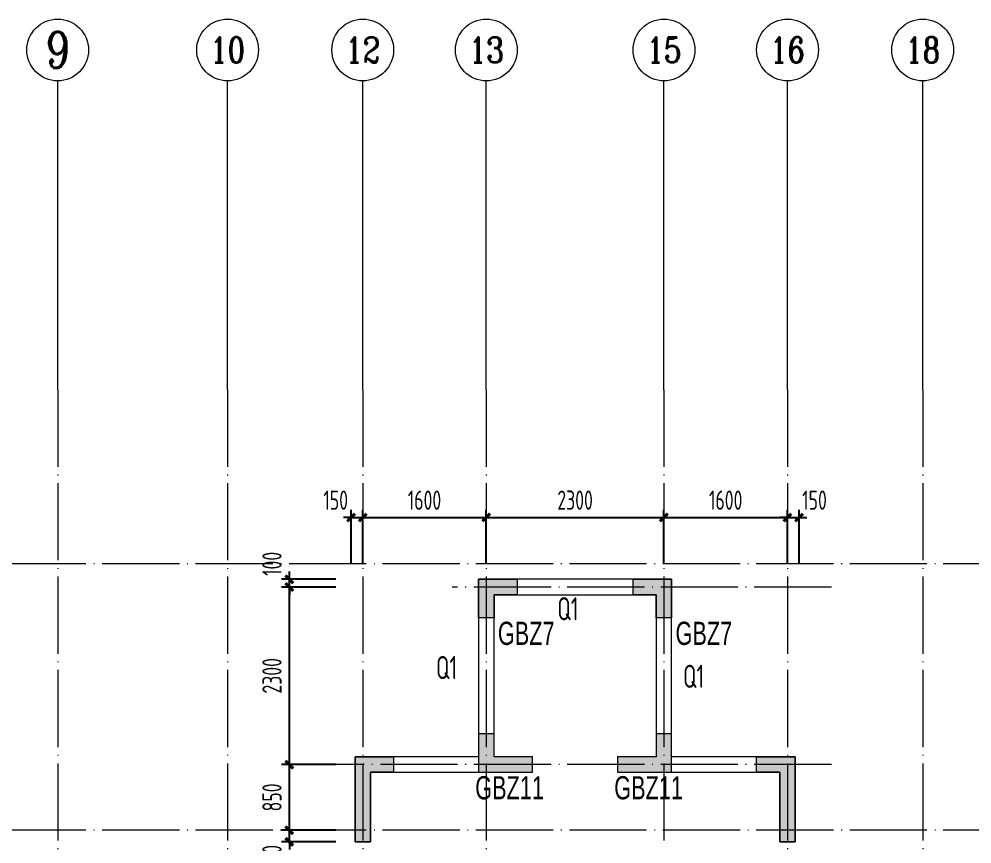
# Model space of a CAD drawing. Extents: x -129922 to 1190196, y -520662 to 139923.
# Drawn here: x 306896 to 319234, y -339298 to -328615 of the extents above; entities that cross this region are included whole.
import ezdxf
from ezdxf.enums import TextEntityAlignment as Align

# ---------------------------------------------------------------- set-up
doc = ezdxf.new("R2010")
doc.units = 0
doc.header["$LTSCALE"] = 1000
doc.header["$MEASUREMENT"] = 0
doc.linetypes.add('DOTE', pattern=[2.42, 2, -0.2, 0.02, -0.2])
for name, color, linetype, lineweight in [('A-标注-轴号', 3, 'Continuous', 15), ('A-标注-轴号文字', 7, 'Continuous', 15), ('A-轴线-塔楼', 1, 'DOTE', 9), ('S-基础-HATCH', 251, 'Continuous', 20), ('S-墙柱-COLU', 50, 'Continuous', 20), ('S-墙柱-DIM', 3, 'Continuous', 20), ('S-墙柱-WALL', 6, 'Continuous', 20), ('S-墙柱-编号', 4, 'Continuous', 20), ('S-板-文字', 7, 'Continuous', 20), ('S-通用-TEXT', 7, 'Continuous', 20)]:
    doc.layers.add(name, color=color, linetype=linetype, lineweight=lineweight)
doc.styles.add('_TCH_AXIS', font='COMPLEX.shx', dxfattribs={"bigfont": 'hztxt.shx'})
doc.styles.add('BW_Dim', font='Bweng.shx', dxfattribs={"width": 0.7, "bigfont": 'hztxt.shx'})
doc.styles.add('COMPLEX', font='COMPLEX')
doc.styles.add('TSSD_Dimension', font='tssdeng.shx', dxfattribs={"width": 0.7, "bigfont": 'HZTXT.SHX'})
doc.styles.add('TSSD_Rein', font='tssdeng.shx', dxfattribs={"width": 0.7, "bigfont": 'hztxt.shx'})
doc.dimstyles.new('TSSD_100_100', dxfattribs={"dimtxt": 250, "dimasz": 100, "dimexe": 100, "dimexo": 200, "dimgap": 100, "dimtad": 1, "dimdec": 0, "dimzin": 0, "dimdsep": 46, "dimtxsty": 'TSSD_Dimension', "dimblk": 'ARCHTICK', "dimcen": 0, "dimdle": 100, "dimclrt": 7, "dimadec": 0, "dimazin": 0, "dimtfac": 1, "dimtdec": 0, "dimtix": 1, "dimtmove": 2, "dimatfit": 0, "dimfxl": 0, "dimtolj": 1, "dimtzin": 0, "dimarcsym": 0})

# ---------------------------------------------------------------- blocks, each defined once
blk = doc.blocks.new('_AXISO')
blk.add_circle((0, 0), 0.5)
at = {"layer": 'S-板-文字', "style": 'COMPLEX', "width": 1.041667}
blk.add_attdef('A', text='', height=0.56, dxfattribs=at).set_placement((-0.25, -0.28), (0.25, -0.28), align=Align.FIT)
blk = doc.blocks.new('ZHOUWANG3')
at = {"layer": 'A-标注-轴号'}
for p, q in [((105552, 248942), (105552, 252942)), ((107752, 248942), (107752, 252942)), ((109502, 248942), (109502, 252942)), ((111102, 248942), (111102, 252942)), ((113402, 248942), (113402, 252942)), ((115002, 248942), (115002, 252942)), ((116752, 248942), (116752, 252942))]:
    blk.add_line(p, q, dxfattribs=at)
at = {"layer": 'A-轴线-塔楼', "linetype": 'DOTE', "ltscale": 0.5}
for p, q in [((105552, 248942), (105552, 226834)), ((107752, 248942), (107752, 239686)), ((109502, 248942), (109502, 241486)), ((111102, 248942), (111102, 242986)), ((113402, 248942), (113402, 243076)), ((115002, 248942), (115002, 241486)), ((116752, 248942), (116752, 239686)), ((139798, 246686), (85362, 246686)), ((115570, 246386), (110660, 246386)), ((115570, 244086), (109062, 244086)), ((139798, 243236), (85362, 243236))]:
    blk.add_line(p, q, dxfattribs=at)
at = {"layer": 'A-标注-轴号'}
ref = blk.add_blockref('_AXISO', (105552, 253342), dxfattribs=dict(at, xscale=800, yscale=800, zscale=800))
ref.add_attrib('A', '9', dxfattribs={"layer": 'A-标注-轴号文字', "height": 466, "style": '_TCH_AXIS'}).set_placement((105397, 253109), (105707, 253109), align=Align.FIT)
ref = blk.add_blockref('_AXISO', (107752, 253342), dxfattribs=dict(at, xscale=800, yscale=800, zscale=800))
ref.add_attrib('A', '10', dxfattribs={"layer": 'A-标注-轴号文字', "height": 328.4, "style": '_TCH_AXIS'}).set_placement((107525, 253178), (107979, 253178), align=Align.FIT)
ref = blk.add_blockref('_AXISO', (109502, 253342), dxfattribs=dict(at, xscale=800, yscale=800, zscale=800))
ref.add_attrib('A', '12', dxfattribs={"layer": 'A-标注-轴号文字', "height": 328.4, "style": '_TCH_AXIS'}).set_placement((109275, 253178), (109729, 253178), align=Align.FIT)
ref = blk.add_blockref('_AXISO', (111102, 253342), dxfattribs=dict(at, xscale=800, yscale=800, zscale=800))
ref.add_attrib('A', '13', dxfattribs={"layer": 'A-标注-轴号文字', "height": 328.4, "style": '_TCH_AXIS'}).set_placement((110875, 253178), (111329, 253178), align=Align.FIT)
ref = blk.add_blockref('_AXISO', (113402, 253342), dxfattribs=dict(at, xscale=800, yscale=800, zscale=800))
ref.add_attrib('A', '15', dxfattribs={"layer": 'A-标注-轴号文字', "height": 328.4, "style": '_TCH_AXIS'}).set_placement((113175, 253178), (113629, 253178), align=Align.FIT)
ref = blk.add_blockref('_AXISO', (115002, 253342), dxfattribs=dict(at, xscale=800, yscale=800, zscale=800))
ref.add_attrib('A', '16', dxfattribs={"layer": 'A-标注-轴号文字', "height": 328.4, "style": '_TCH_AXIS'}).set_placement((114775, 253178), (115229, 253178), align=Align.FIT)
ref = blk.add_blockref('_AXISO', (116752, 253342), dxfattribs=dict(at, xscale=800, yscale=800, zscale=800))
ref.add_attrib('A', '18', dxfattribs={"layer": 'A-标注-轴号文字', "height": 328.4, "style": '_TCH_AXIS'}).set_placement((116525, 253178), (116979, 253178), align=Align.FIT)
blk = doc.blocks.new('_ArchTick')
at = {"color": 0, "linetype": 'ByBlock', "const_width": 0.4}
blk.add_lwpolyline([(-0.5, -0.5), (0.5, 0.5)], dxfattribs=at)
blk = doc.blocks.new('*D1726')
at = {"layer": 'Defpoints', "color": 0, "transparency": 16777216}
for p in [(310396, -339121), (311196, -339121), (311196, -339271)]:
    blk.add_point(p, dxfattribs=at)
at = {"layer": 'S-墙柱-DIM', "color": 0, "lineweight": -2, "transparency": 16777216}
for p, q in [((310396, -339121), (310396, -339021)), ((310996, -339121), (310296, -339121)), ((310396, -339271), (310396, -339121)), ((310996, -339271), (310296, -339271)), ((310396, -339271), (310396, -339371))]:
    blk.add_line(p, q, dxfattribs=at)
at = {"layer": 'S-墙柱-DIM', "color": 0, "lineweight": -2, "transparency": 16777216, "xscale": 100, "yscale": 100, "zscale": 100}
for p, rotation in [((310396, -339121), 270), ((310396, -339271), 90)]:
    blk.add_blockref('_ArchTick', p, dxfattribs=dict(at, rotation=rotation))
at = {"layer": 'S-墙柱-DIM', "color": 7, "transparency": 16777216, "insert": (310171, -339471), "char_height": 250, "attachment_point": 5, "rotation": 90, "style": 'TSSD_Dimension'}
blk.add_mtext('\\A1;150', dxfattribs=at)
blk = doc.blocks.new('*D1727')
at = {"layer": 'Defpoints', "color": 0, "transparency": 16777216}
for p in [(310396, -338271), (311196, -338271), (311196, -339121)]:
    blk.add_point(p, dxfattribs=at)
at = {"layer": 'S-墙柱-DIM', "color": 0, "lineweight": -2, "transparency": 16777216}
for p, q in [((310396, -339221), (310396, -338171)), ((310996, -338271), (310296, -338271)), ((310996, -339121), (310296, -339121))]:
    blk.add_line(p, q, dxfattribs=at)
at = {"layer": 'S-墙柱-DIM', "color": 0, "lineweight": -2, "transparency": 16777216, "xscale": 100, "yscale": 100, "zscale": 100}
for p, rotation in [((310396, -338271), 90), ((310396, -339121), 270)]:
    blk.add_blockref('_ArchTick', p, dxfattribs=dict(at, rotation=rotation))
at = {"layer": 'S-墙柱-DIM', "color": 7, "transparency": 16777216, "insert": (310171, -338696), "char_height": 250, "attachment_point": 5, "rotation": 90, "style": 'TSSD_Dimension'}
blk.add_mtext('\\A1;850', dxfattribs=at)
blk = doc.blocks.new('*D1728')
at = {"layer": 'Defpoints', "color": 0, "transparency": 16777216}
for p in [(310396, -335971), (311196, -335971), (311196, -338271)]:
    blk.add_point(p, dxfattribs=at)
at = {"layer": 'S-墙柱-DIM', "color": 0, "lineweight": -2, "transparency": 16777216}
for p, q in [((310396, -338371), (310396, -335871)), ((310996, -335971), (310296, -335971)), ((310996, -338271), (310296, -338271))]:
    blk.add_line(p, q, dxfattribs=at)
at = {"layer": 'S-墙柱-DIM', "color": 0, "lineweight": -2, "transparency": 16777216, "xscale": 100, "yscale": 100, "zscale": 100}
for p, rotation in [((310396, -335971), 90), ((310396, -338271), 270)]:
    blk.add_blockref('_ArchTick', p, dxfattribs=dict(at, rotation=rotation))
at = {"layer": 'S-墙柱-DIM', "color": 7, "transparency": 16777216, "insert": (310171, -337121), "char_height": 250, "attachment_point": 5, "rotation": 90, "style": 'TSSD_Dimension'}
blk.add_mtext('\\A1;2300', dxfattribs=at)
blk = doc.blocks.new('*D1729')
at = {"layer": 'Defpoints', "color": 0, "transparency": 16777216}
for p in [(310396, -335871), (311196, -335871), (311196, -335971)]:
    blk.add_point(p, dxfattribs=at)
at = {"layer": 'S-墙柱-DIM', "color": 0, "lineweight": -2, "transparency": 16777216}
for p, q in [((310396, -335871), (310396, -335771)), ((310996, -335871), (310296, -335871)), ((310396, -335971), (310396, -335871)), ((310996, -335971), (310296, -335971)), ((310396, -335971), (310396, -336071))]:
    blk.add_line(p, q, dxfattribs=at)
at = {"layer": 'S-墙柱-DIM', "color": 0, "lineweight": -2, "transparency": 16777216, "xscale": 100, "yscale": 100, "zscale": 100}
for p, rotation in [((310396, -335871), 270), ((310396, -335971), 90)]:
    blk.add_blockref('_ArchTick', p, dxfattribs=dict(at, rotation=rotation))
at = {"layer": 'S-墙柱-DIM', "color": 7, "transparency": 16777216, "insert": (310171, -335671), "char_height": 250, "attachment_point": 5, "rotation": 90, "style": 'TSSD_Dimension'}
blk.add_mtext('\\A1;100', dxfattribs=at)
blk = doc.blocks.new('*D1730')
at = {"layer": 'Defpoints', "color": 0, "transparency": 16777216}
for p in [(311346, -335071), (311196, -335871), (311346, -335871)]:
    blk.add_point(p, dxfattribs=at)
at = {"layer": 'S-墙柱-DIM', "color": 0, "lineweight": -2, "transparency": 16777216}
for p, q in [((311196, -335671), (311196, -334971)), ((311346, -335671), (311346, -334971)), ((311196, -335071), (311096, -335071)), ((311196, -335071), (311346, -335071)), ((311346, -335071), (311446, -335071))]:
    blk.add_line(p, q, dxfattribs=at)
at = {"layer": 'S-墙柱-DIM', "color": 0, "lineweight": -2, "transparency": 16777216, "xscale": 100, "yscale": 100, "zscale": 100}
blk.add_blockref('_ArchTick', (311196, -335071), dxfattribs=at)
at = {"layer": 'S-墙柱-DIM', "color": 0, "lineweight": -2, "transparency": 16777216, "xscale": 100, "yscale": 100, "zscale": 100, "rotation": 180}
blk.add_blockref('_ArchTick', (311346, -335071), dxfattribs=at)
at = {"layer": 'S-墙柱-DIM', "color": 7, "transparency": 16777216, "insert": (310996, -334846), "char_height": 250, "attachment_point": 5, "style": 'TSSD_Dimension'}
blk.add_mtext('\\A1;150', dxfattribs=at)
blk = doc.blocks.new('*D1731')
at = {"layer": 'Defpoints', "color": 0, "transparency": 16777216}
for p in [(312946, -335071), (311346, -335871), (312946, -335871)]:
    blk.add_point(p, dxfattribs=at)
at = {"layer": 'S-墙柱-DIM', "color": 0, "lineweight": -2, "transparency": 16777216}
for p, q in [((311346, -335671), (311346, -334971)), ((312946, -335671), (312946, -334971)), ((311246, -335071), (313046, -335071))]:
    blk.add_line(p, q, dxfattribs=at)
at = {"layer": 'S-墙柱-DIM', "color": 0, "lineweight": -2, "transparency": 16777216, "xscale": 100, "yscale": 100, "zscale": 100, "rotation": 180}
blk.add_blockref('_ArchTick', (311346, -335071), dxfattribs=at)
at = {"layer": 'S-墙柱-DIM', "color": 0, "lineweight": -2, "transparency": 16777216, "xscale": 100, "yscale": 100, "zscale": 100}
blk.add_blockref('_ArchTick', (312946, -335071), dxfattribs=at)
at = {"layer": 'S-墙柱-DIM', "color": 7, "transparency": 16777216, "insert": (312146, -334846), "char_height": 250, "attachment_point": 5, "style": 'TSSD_Dimension'}
blk.add_mtext('\\A1;1600', dxfattribs=at)
blk = doc.blocks.new('*D1732')
at = {"layer": 'Defpoints', "color": 0, "transparency": 16777216}
for p in [(315246, -335071), (312946, -335871), (315246, -335871)]:
    blk.add_point(p, dxfattribs=at)
at = {"layer": 'S-墙柱-DIM', "color": 0, "lineweight": -2, "transparency": 16777216}
for p, q in [((312946, -335671), (312946, -334971)), ((315246, -335671), (315246, -334971)), ((312846, -335071), (315346, -335071))]:
    blk.add_line(p, q, dxfattribs=at)
at = {"layer": 'S-墙柱-DIM', "color": 0, "lineweight": -2, "transparency": 16777216, "xscale": 100, "yscale": 100, "zscale": 100, "rotation": 180}
blk.add_blockref('_ArchTick', (312946, -335071), dxfattribs=at)
at = {"layer": 'S-墙柱-DIM', "color": 0, "lineweight": -2, "transparency": 16777216, "xscale": 100, "yscale": 100, "zscale": 100}
blk.add_blockref('_ArchTick', (315246, -335071), dxfattribs=at)
at = {"layer": 'S-墙柱-DIM', "color": 7, "transparency": 16777216, "insert": (314096, -334846), "char_height": 250, "attachment_point": 5, "style": 'TSSD_Dimension'}
blk.add_mtext('\\A1;2300', dxfattribs=at)
blk = doc.blocks.new('*D1733')
at = {"layer": 'Defpoints', "color": 0, "transparency": 16777216}
for p in [(316846, -335071), (315246, -335871), (316846, -335871)]:
    blk.add_point(p, dxfattribs=at)
at = {"layer": 'S-墙柱-DIM', "color": 0, "lineweight": -2, "transparency": 16777216}
for p, q in [((315246, -335671), (315246, -334971)), ((316846, -335671), (316846, -334971)), ((315146, -335071), (316946, -335071))]:
    blk.add_line(p, q, dxfattribs=at)
at = {"layer": 'S-墙柱-DIM', "color": 0, "lineweight": -2, "transparency": 16777216, "xscale": 100, "yscale": 100, "zscale": 100, "rotation": 180}
blk.add_blockref('_ArchTick', (315246, -335071), dxfattribs=at)
at = {"layer": 'S-墙柱-DIM', "color": 0, "lineweight": -2, "transparency": 16777216, "xscale": 100, "yscale": 100, "zscale": 100}
blk.add_blockref('_ArchTick', (316846, -335071), dxfattribs=at)
at = {"layer": 'S-墙柱-DIM', "color": 7, "transparency": 16777216, "insert": (316046, -334846), "char_height": 250, "attachment_point": 5, "style": 'TSSD_Dimension'}
blk.add_mtext('\\A1;1600', dxfattribs=at)
blk = doc.blocks.new('*D1734')
at = {"layer": 'Defpoints', "color": 0, "transparency": 16777216}
for p in [(316996, -335071), (316846, -335871), (316996, -335871)]:
    blk.add_point(p, dxfattribs=at)
at = {"layer": 'S-墙柱-DIM', "color": 0, "lineweight": -2, "transparency": 16777216}
for p, q in [((316846, -335671), (316846, -334971)), ((316996, -335671), (316996, -334971)), ((316846, -335071), (316746, -335071)), ((316846, -335071), (316996, -335071)), ((316996, -335071), (317096, -335071))]:
    blk.add_line(p, q, dxfattribs=at)
at = {"layer": 'S-墙柱-DIM', "color": 0, "lineweight": -2, "transparency": 16777216, "xscale": 100, "yscale": 100, "zscale": 100}
blk.add_blockref('_ArchTick', (316846, -335071), dxfattribs=at)
at = {"layer": 'S-墙柱-DIM', "color": 0, "lineweight": -2, "transparency": 16777216, "xscale": 100, "yscale": 100, "zscale": 100, "rotation": 180}
blk.add_blockref('_ArchTick', (316996, -335071), dxfattribs=at)
at = {"layer": 'S-墙柱-DIM', "color": 7, "transparency": 16777216, "insert": (317196, -334846), "char_height": 250, "attachment_point": 5, "style": 'TSSD_Dimension'}
blk.add_mtext('\\A1;150', dxfattribs=at)

msp = doc.modelspace()

# ---------------------------------------------------------------- hatches: boundary and pattern name
at = {"layer": 'S-基础-HATCH'}
for points in [[(313046.4, -336070.7), (313046.4, -336370.7), (312846.4, -336370.7), (312846.4, -335870.7), (313346.4, -335870.7), (313346.4, -336070.7)], [(315146.4, -336070.7), (314846.4, -336070.7), (314846.4, -335870.7), (315346.4, -335870.7), (315346.4, -336370.7), (315146.4, -336370.7)], [(313546.4, -338370.7), (313546.4, -338170.7), (313046.4, -338170.7), (313046.4, -337870.7), (312846.4, -337870.7), (312846.4, -338370.7)], [(315146.4, -338170.7), (314646.4, -338170.7), (314646.4, -338370.7), (315346.4, -338370.7), (315346.4, -337870.7), (315146.4, -337870.7)], [(311446.4, -338370.7), (311446.4, -339270.7), (311246.4, -339270.7), (311246.4, -338170.7), (311746.4, -338170.7), (311746.4, -338370.7)], [(316746.4, -338370.7), (316446.4, -338370.7), (316446.4, -338170.7), (316946.4, -338170.7), (316946.4, -339270.7), (316746.4, -339270.7)]]:
    msp.add_hatch(color=256, dxfattribs=at).paths.add_polyline_path(points)

# ---------------------------------------------------------------- linework, layer by layer
at = {"layer": 'S-墙柱-COLU'}
for points in [[(313046.4, -336070.7), (313046.4, -336370.7), (312846.4, -336370.7), (312846.4, -335870.7), (313346.4, -335870.7), (313346.4, -336070.7)], [(315146.4, -336070.7), (314846.4, -336070.7), (314846.4, -335870.7), (315346.4, -335870.7), (315346.4, -336370.7), (315146.4, -336370.7)], [(313546.4, -338370.7), (313546.4, -338170.7), (313046.4, -338170.7), (313046.4, -337870.7), (312846.4, -337870.7), (312846.4, -338370.7)], [(315146.4, -338170.7), (314646.4, -338170.7), (314646.4, -338370.7), (315346.4, -338370.7), (315346.4, -337870.7), (315146.4, -337870.7)], [(311446.4, -338370.7), (311446.4, -339270.7), (311246.4, -339270.7), (311246.4, -338170.7), (311746.4, -338170.7), (311746.4, -338370.7)], [(316746.4, -338370.7), (316446.4, -338370.7), (316446.4, -338170.7), (316946.4, -338170.7), (316946.4, -339270.7), (316746.4, -339270.7)]]:
    msp.add_lwpolyline(points, close=True, dxfattribs=at)
at = {"layer": 'S-墙柱-WALL'}
msp.add_lwpolyline([(316946.4, -339270.7), (316946.4, -338170.7), (315346.4, -338170.7), (315346.4, -335870.7), (312846.4, -335870.7), (312846.4, -338170.7), (311246.4, -338170.7), (311246.4, -339270.7), (311446.4, -339270.7), (311446.4, -338370.7), (313546.4, -338370.7), (313546.4, -338170.7), (313046.4, -338170.7), (313046.4, -336070.7), (315146.4, -336070.7), (315146.4, -338170.7), (314646.4, -338170.7), (314646.4, -338370.7), (316746.4, -338370.7), (316746.4, -339270.7)], close=True, dxfattribs=at)

# ---------------------------------------------------------------- block references
msp.add_blockref('ZHOUWANG3', (201844.5, -582357.1))

# ---------------------------------------------------------------- texts
at = {"layer": 'S-墙柱-编号', "style": 'TSSD_Rein', "width": 0.7}
for p in [(313865.4, -336402), (312294.7, -337164.1), (315493.2, -337277.1)]:
    msp.add_text('Q1', height=300, dxfattribs=at).set_placement(p)
at = {"layer": 'S-通用-TEXT', "style": 'BW_Dim', "width": 0.7}
for s, p in [('GBZ7', (313096.4, -336420.7)), ('GBZ7', (315396.4, -336420.7)), ('GBZ11', (312802.8, -338420.7)), ('GBZ11', (314602.8, -338420.7))]:
    msp.add_text(s, height=300, dxfattribs=at).set_placement(p, align=Align.TOP_LEFT)

# ---------------------------------------------------------------- dimensions: what is measured, and where the dimension line sits
at = {"layer": 'S-墙柱-DIM'}
for base, p1, p2, picture, middle in [((311346.4, -335070.7), (311196.4, -335870.7), (311346.4, -335870.7), '*D1730', (310996.4, -334845.7)), ((316996.4, -335070.7), (316846.4, -335870.7), (316996.4, -335870.7), '*D1734', (317196.4, -334845.7))]:
    dim = msp.add_linear_dim(base=base, p1=p1, p2=p2, dimstyle='TSSD_100_100', dxfattribs=at)
    dim.commit()
    dim.dimension.update_dxf_attribs({"geometry": picture, "text_midpoint": middle, "dimtype": 128})
for base, p1, p2, picture, middle in [((312946.4, -335070.7), (311346.4, -335870.7), (312946.4, -335870.7), '*D1731', (312146.4, -334845.7)), ((315246.4, -335070.7), (312946.4, -335870.7), (315246.4, -335870.7), '*D1732', (314096.4, -334845.7)), ((316846.4, -335070.7), (315246.4, -335870.7), (316846.4, -335870.7), '*D1733', (316046.4, -334845.7))]:
    dim = msp.add_linear_dim(base=base, p1=p1, p2=p2, dimstyle='TSSD_100_100', dxfattribs=at)
    dim.commit()
    dim.dimension.update_dxf_attribs({"geometry": picture, "text_midpoint": middle})
for base, p1, p2, picture, middle in [((310396.4, -335870.7), (311196.4, -335970.7), (311196.4, -335870.7), '*D1729', (310171.4, -335670.7)), ((310396.4, -339120.7), (311196.4, -339270.7), (311196.4, -339120.7), '*D1726', (310171.4, -339470.7))]:
    dim = msp.add_linear_dim(base=base, p1=p1, p2=p2, angle=90, dimstyle='TSSD_100_100', dxfattribs=at)
    dim.commit()
    dim.dimension.update_dxf_attribs({"geometry": picture, "text_midpoint": middle, "dimtype": 128})
for base, p1, p2, picture, middle in [((310396.4, -335970.7), (311196.4, -338270.7), (311196.4, -335970.7), '*D1728', (310171.4, -337120.7)), ((310396.4, -338270.7), (311196.4, -339120.7), (311196.4, -338270.7), '*D1727', (310171.4, -338695.7))]:
    dim = msp.add_linear_dim(base=base, p1=p1, p2=p2, angle=90, dimstyle='TSSD_100_100', dxfattribs=at)
    dim.commit()
    dim.dimension.update_dxf_attribs({"geometry": picture, "text_midpoint": middle})

doc.saveas('drawing.dxf')
